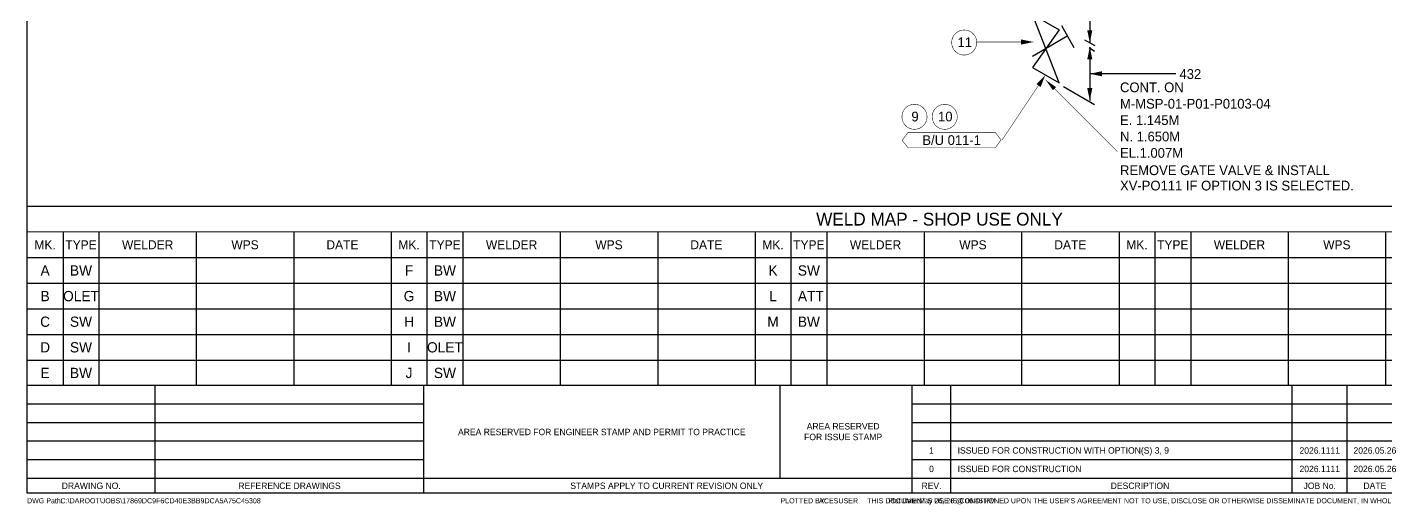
# Model space of a CAD drawing. Extents: x -4 to 431, y -3 to 272.
# Drawn here: x 0 to 265.1, y -2.3 to 91 of the extents above; entities that cross this region are included whole.
import ezdxf
from ezdxf.enums import TextEntityAlignment as Align

# ---------------------------------------------------------------- set-up
doc = ezdxf.new("R2010")
doc.units = 0
doc.header["$LTSCALE"] = 10
doc.layers.get('0').update_dxf_attribs({"lineweight": 0})
for name, color, linetype in [('BOM', 7, 'Continuous'), ('DIMENSION', 2, 'Continuous'), ('INTERNAL', 3, 'Continuous'), ('PIPE', 7, 'Continuous'), ('TEXT2', 40, 'Continuous'), ('Title Block', 255, 'Continuous'), ('TITLE BLOCK-TEXT', 12, 'Continuous')]:
    doc.layers.add(name, color=color, linetype=linetype)
doc.styles.add('framdcn', font='', dxfattribs={"height": 2.5})
doc.styles.add('Scovan Standard', font='', dxfattribs={"height": 2.5})
doc.styles.get("Standard").update_dxf_attribs({"font": ''})
doc.styles.get('framdcn').set_extended_font_data('Franklin Gothic Medium Cond')
doc.styles.get('Scovan Standard').set_extended_font_data('Franklin Gothic Medium Cond')
doc.styles.get('Standard').set_extended_font_data('Franklin Gothic Medium Cond')

# ---------------------------------------------------------------- blocks, each defined once
blk = doc.blocks.new('block1')
at = {"layer": 'TEXT2'}
blk.add_hatch(color=256, dxfattribs=at).paths.add_polyline_path([(0, 0), (2, -1.4), (1.4, -2)])
at = {"layer": 'TEXT2', "linetype": 'ByBlock', "const_width": 0.1, "flags": 128}
blk.add_lwpolyline([(14, -14), (0, 0)], dxfattribs=at)
blk = doc.blocks.new('block2')
at = {"layer": 'TEXT2', "style": 'framdcn'}
for s, p in [('E. 1.145M', (0, 0)), ('N. 1.650M', (0, -3.2)), ('EL.1.007M', (0, -6.4))]:
    blk.add_text(s, height=1.9, dxfattribs=at).set_placement(p)
blk = doc.blocks.new('block3')
at = {"layer": 'TEXT2'}
blk.add_hatch(color=256, dxfattribs=at).paths.add_polyline_path([(0, 0), (-2.4, -0.5), (-2.4, 0.5)])
at = {"layer": 'TEXT2', "linetype": 'ByBlock', "const_width": 0.1, "flags": 128}
blk.add_lwpolyline([(-11, 0), (0, 0)], dxfattribs=at)
blk = doc.blocks.new('block30')
at = {"layer": 'PIPE', "linetype": 'ByBlock', "flags": 128}
for points in [[(-2.6, 11.9), (2.6, 8.9)], [(2.6, -1.5), (-2.6, 11.9)], [(2.6, 8.9), (-2.6, 1.5)], [(3.1, 9.7), (5.5, 5.4)], [(4.3, 7.7), (-2.6, 3.7)], [(-2.6, 1.5), (0, 0)], [(0, 0), (2.6, -1.5)]]:
    blk.add_lwpolyline(points, dxfattribs=at)
at = {"flags": 1}
for tag in ['Tag', 'UCI', 'Pipe Ref', 'Description', 'Key']:
    blk.add_attdef(tag, (0, 0), '', height=1, dxfattribs=at)
blk = doc.blocks.new('tt-sv-iso-db')
at = {"lineweight": 0}
blk.add_line((-421.89, -217.17), (-65.94, -217.17), dxfattribs=at)
for p, q in [((-414.89, -217.17), (-414.89, -247.17)), ((-407.89, -217.17), (-407.89, -247.17)), ((-388.89, -217.17), (-388.89, -247.17)), ((-369.89, -217.17), (-369.89, -247.17)), ((-350.89, -217.17), (-350.89, -247.17)), ((-343.89, -217.17), (-343.89, -247.17)), ((-336.89, -217.17), (-336.89, -247.17)), ((-317.89, -217.17), (-317.89, -247.17)), ((-298.89, -217.17), (-298.89, -247.17)), ((-279.89, -217.17), (-279.89, -247.17)), ((-272.89, -217.17), (-272.89, -247.17)), ((-265.89, -217.17), (-265.89, -247.17)), ((-246.89, -217.17), (-246.89, -247.17)), ((-227.89, -217.17), (-227.89, -247.17)), ((-208.89, -217.17), (-208.89, -247.17)), ((-201.89, -217.17), (-201.89, -247.17)), ((-194.89, -217.17), (-194.89, -247.17)), ((-175.89, -217.17), (-175.89, -247.17)), ((-156.89, -217.17), (-156.89, -247.17)), ((-421.89, -222.17), (-65.94, -222.17)), ((-421.89, -227.17), (-65.94, -227.17)), ((-421.89, -232.17), (-65.94, -232.17)), ((-421.89, -237.17), (-65.94, -237.17)), ((-421.89, -242.17), (-65.94, -242.17))]:
    blk.add_line(p, q)
at = {"color": 255}
blk.add_lwpolyline([(0, -212.17), (-421.89, -212.17)], dxfattribs=at)
at = {"layer": 'BOM', "color": 3, "style": 'framdcn'}
blk.add_text('WELD MAP - SHOP USE ONLY', height=2.5, dxfattribs=at).set_placement((-243.91, -214.67), align=Align.MIDDLE_CENTER)
at = {"layer": 'BOM', "style": 'framdcn'}
for s, p in [('MK.', (-418.39, -219.67)), ('TYPE', (-411.39, -219.67)), ('WELDER', (-398.39, -219.67)), ('WPS', (-379.39, -219.67)), ('DATE', (-360.39, -219.67)), ('MK.', (-347.39, -219.67)), ('TYPE', (-340.39, -219.67)), ('WELDER', (-327.39, -219.67)), ('WPS', (-308.39, -219.67)), ('DATE', (-289.39, -219.67)), ('MK.', (-276.39, -219.67)), ('TYPE', (-269.39, -219.67)), ('WELDER', (-256.39, -219.67)), ('WPS', (-237.39, -219.67)), ('DATE', (-218.39, -219.67)), ('MK.', (-205.39, -219.67)), ('TYPE', (-198.39, -219.67)), ('WELDER', (-185.39, -219.67)), ('WPS', (-166.39, -219.67))]:
    blk.add_text(s, height=1.75, dxfattribs=at).set_placement(p, align=Align.MIDDLE_CENTER)
at = {"layer": 'TITLE BLOCK-TEXT', "color": 210, "style": 'Scovan Standard'}
for tag, p in [('CN', (-57.69, -221.76)), ('MOD_NO', (-41.21, -221.76)), ('INSULATION', (-49.45, -229.02)), ('PAINT', (-16.49, -229.02)), ('LN', (-32.97, -236.28)), ('CLIENTDWGNO', (-32.97, -243.54))]:
    blk.add_attdef(tag, text='', height=2, dxfattribs=at).set_placement(p, align=Align.MIDDLE_CENTER)
at = {"layer": 'TITLE BLOCK-TEXT', "color": 210, "lineweight": 30, "flags": 104}
blk.add_attdef('WPS', text='', height=2, dxfattribs=at).set_placement((-16.43, -221.76), align=Align.MIDDLE_CENTER)
blk = doc.blocks.new('PADX-TBD')
at = {"layer": 'DEFPOINTS', "color": 9}
blk.add_line((293.73, 5.9), (293.73, 42.04), dxfattribs=at)
at = {"layer": 'Title Block', "color": 255}
for p, q in [((0, 0), (0, 536.37)), ((843.77, 42.04), (0, 42.04)), ((154.7, 0), (154.7, 42.04)), ((345.33, 0), (345.33, 42.04)), ((0, 5.9), (574.82, 5.9)), ((843.77, 0), (0, 0))]:
    blk.add_line(p, q, dxfattribs=at)
at = {"layer": 'Title Block', "color": 9}
for p, q in [((50, 0), (50, 42.04)), ((360.35, 0), (360.35, 42.04)), ((493.57, 0), (493.57, 42.04)), ((515.08, 0), (515.08, 42.04)), ((154.7, 34.81), (0, 34.81)), ((574.82, 34.81), (345.33, 34.81)), ((154.7, 27.58), (0, 27.58)), ((574.82, 27.58), (345.33, 27.58)), ((154.7, 20.35), (0, 20.35)), ((574.82, 20.35), (345.33, 20.35)), ((154.7, 13.13), (0, 13.13)), ((574.82, 13.13), (345.33, 13.13))]:
    blk.add_line(p, q, dxfattribs=at)
at = {"layer": 'DEFPOINTS', "color": 9, "style": 'Scovan Standard'}
blk.add_text('AREA RESERVED FOR ENGINEER STAMP AND PERMIT TO PRACTICE', height=2.5, dxfattribs=at).set_placement((224.21, 23.95), align=Align.MIDDLE_CENTER)
at = {"layer": 'DEFPOINTS', "color": 9, "insert": (336.43, 27.42), "char_height": 2.5, "attachment_point": 3, "style": 'Scovan Standard'}
blk.add_mtext_dynamic_manual_height_columns('\\pxqc;AREA RESERVED FOR ISSUE STAMP', width=36.1208, gutter_width=12.5, heights=[0], dxfattribs=at)
at = {"layer": 'TITLE BLOCK-TEXT', "color": 7, "style": 'Scovan Standard'}
for s, p in [('DRAWING NO.', (25, 2.95)), ('REFERENCE DRAWINGS', (102.35, 2.95)), ('REV.', (352.84, 2.95)), ('DESCRIPTION', (434.19, 2.95)), ('JOB No.', (504.32, 2.95)), ('DATE', (525.83, 2.95))]:
    blk.add_text(s, height=2.5, dxfattribs=at).set_placement(p, align=Align.MIDDLE)
blk.add_text('STAMPS APPLY TO CURRENT REVISION ONLY ', height=2.5, dxfattribs=at).set_placement((250.01, 2.95), align=Align.MIDDLE_CENTER)
at = {"layer": 'TITLE BLOCK-TEXT', "color": 12, "style": 'Scovan Standard'}
for s, p in [('DWG Path:', (-0.06, -2.9)), ('PLOTTED BY:', (293.91, -2.9)), ('Plot Date:', (335.98, -2.9))]:
    blk.add_text(s, height=2, dxfattribs=at).set_placement(p, align=Align.MIDDLE_LEFT)
blk.add_text("THIS DOCUMENT'S USE IS CONDITIONED UPON THE USER'S AGREEMENT NOT TO USE, DISCLOSE OR OTHERWISE DISSEMINATE DOCUMENT, IN WHOLE OR IN PART, FOR ANY PURPOSE EXCEPT AS SPECIFICALLY INTENDED BY SCOVAN INC. ANY PRINTED VERSION OF THIS DOCUMENT IS A COPY AND IS NOT A REPRESENTATION OF THE ORIGINALLY AUTHENTICATED DOCUMENT.", height=2, dxfattribs=at).set_placement((843.77, -2.9), align=Align.MIDDLE_RIGHT)
at = {"layer": 'TITLE BLOCK-TEXT', "color": 12, "style": 'Scovan Standard', "flags": 8}
for tag, p in [('REF_5', (25, 38.42)), ('REV_5', (352.84, 38.42)), ('PROJECT5', (504.32, 38.42)), ('DATE5', (525.83, 38.42)), ('BY5', (542.96, 38.42)), ('CHK5', (555.71, 38.42)), ('PE5', (568.45, 38.42)), ('REF_4', (25, 31.19)), ('REV_4', (352.84, 31.19)), ('PROJECT4', (504.32, 31.19)), ('DATE4', (525.83, 31.19)), ('BY4', (542.96, 31.19)), ('CHK4', (555.71, 31.19)), ('PE4', (568.45, 31.19)), ('REF_3', (25, 23.97)), ('REV_3', (352.84, 23.97)), ('PROJECT3', (504.32, 23.97)), ('DATE3', (525.83, 23.97)), ('BY3', (542.96, 23.97)), ('CHK3', (555.71, 23.97)), ('PE3', (568.45, 23.97)), ('REF_2', (25, 16.74)), ('REV_2', (352.84, 16.74)), ('PROJECT2', (504.32, 16.74)), ('DATE2', (525.83, 16.74)), ('BY2', (542.96, 16.74)), ('CHK2', (555.71, 16.74)), ('PE2', (568.45, 16.74)), ('REF_1', (25, 9.51)), ('REV_1', (352.84, 9.51)), ('PROJECT1', (504.32, 9.51)), ('DATE1', (525.83, 9.51)), ('BY1', (542.96, 9.51)), ('CHK1', (555.71, 9.51)), ('PE1', (568.45, 9.51))]:
    blk.add_attdef(tag, text='', height=2.5, dxfattribs=at).set_placement(p, align=Align.MIDDLE_CENTER)
for tag, height, p in [('REF_5_DESC', 2.5, (52.27, 38.42)), ('REV_5_DESC', 2.5, (363.04, 38.42)), ('REF_4_DESC', 2.5, (52.27, 31.19)), ('REV_4_DESC', 2.5, (363.04, 31.19)), ('REF_3_DESC', 2.5, (52.27, 23.97)), ('REV_3_DESC', 2.5, (363.04, 23.97)), ('REF_2_DESC', 2.5, (52.27, 16.74)), ('REV_2_DESC', 2.5, (363.04, 16.74)), ('REF_1_DESC', 2.5, (52.27, 9.51)), ('REV_1_DESC', 2.5, (363.04, 9.51)), ('PATH', 2, (13, -2.9)), ('USER_PLOTTED', 2, (309, -2.9)), ('PLOT_DATE', 2, (348, -2.9))]:
    blk.add_attdef(tag, text='', height=height, dxfattribs=at).set_placement(p, align=Align.MIDDLE_LEFT)
at = {"layer": 'TITLE BLOCK-TEXT', "color": 12, "style": 'Scovan Standard'}
for tag, p in [('TITLE1', (747.45, 37.28)), ('LSD', (747.45, 31.28)), ('TITLE2', (747.45, 25.28)), ('TITLE3', (747.45, 19.28)), ('CLIENTDRAWINGNO', (686.57, 5.99)), ('RN', (838.5, 5.99))]:
    blk.add_attdef(tag, text='', height=4, dxfattribs=at).set_placement(p, align=Align.MIDDLE_CENTER)
at = {"layer": 'TITLE BLOCK-TEXT', "color": 210, "style": 'Scovan Standard', "flags": 8}
blk.add_attdef('DWGNO', text='', height=4, dxfattribs=at).set_placement((777.51, 5.99), align=Align.MIDDLE_CENTER)

msp = doc.modelspace()

# ---------------------------------------------------------------- hatches: boundary and pattern name
at = {"layer": 'DIMENSION'}
for points in [[(207.3, 88), (206.8, 90.4), (207.8, 90.4)], [(207.3, 87.1), (207.8, 84.7), (206.8, 84.7)], [(207.3, 81.9), (209.7, 82.4), (209.7, 81.4)], [(207.3, 76.7), (206.8, 79.1), (207.8, 79.1)]]:
    msp.add_hatch(color=256, dxfattribs=at).paths.add_polyline_path(points)
at = {"layer": 'INTERNAL'}
msp.add_hatch(color=256, dxfattribs=at).paths.add_polyline_path([(198.6, 81.6), (197.7, 79.3), (196.9, 79.9)])

# ---------------------------------------------------------------- linework, layer by layer
at = {"layer": 'DIMENSION', "linetype": 'ByBlock', "flags": 128}
for points in [[(207.3, 126.5), (207.3, 88)], [(206.3, 88.5), (208.3, 87.4)], [(207.2, 87), (208.2, 86.3)], [(207.3, 87.1), (207.3, 76.7)], [(224.1, 81.9), (207.3, 81.9)], [(202.2, 79.4), (208.2, 75.9)]]:
    msp.add_lwpolyline(points, dxfattribs=at)
at = {"layer": 'INTERNAL', "linetype": 'ByBlock', "const_width": 0.1, "flags": 128}
msp.add_lwpolyline([(190.2, 69), (198.6, 81.6)], dxfattribs=at)
msp.add_lwpolyline([(171.8, 67.5), (170.7, 68.9), (171.8, 70.4), (188.9, 70.4), (190, 69), (188.9, 67.5)], close=True, dxfattribs=at)
at = {"layer": 'TEXT2', "linetype": 'ByBlock', "const_width": 0.1, "flags": 128}
for points in [[(185.21, 87.57), (185.1, 87.16), (184.92, 86.78), (184.68, 86.43), (184.37, 86.12), (184.03, 85.88), (183.64, 85.7), (183.23, 85.59), (182.8, 85.55), (182.37, 85.59), (181.96, 85.7), (181.57, 85.88), (181.23, 86.12), (180.92, 86.43), (180.68, 86.78), (180.5, 87.16), (180.39, 87.57), (180.35, 88), (180.39, 88.43), (180.5, 88.84), (180.68, 89.23), (180.92, 89.57), (181.23, 89.88), (181.57, 90.12), (181.96, 90.3), (182.37, 90.41), (182.8, 90.45), (183.23, 90.41), (183.64, 90.3), (184.03, 90.12), (184.37, 89.88), (184.68, 89.57), (184.92, 89.23), (185.1, 88.84), (185.21, 88.43), (185.25, 88)], [(175.51, 73.07), (175.4, 72.66), (175.22, 72.28), (174.98, 71.93), (174.67, 71.62), (174.32, 71.38), (173.94, 71.2), (173.53, 71.09), (173.1, 71.05), (172.67, 71.09), (172.26, 71.2), (171.88, 71.38), (171.53, 71.62), (171.22, 71.93), (170.98, 72.28), (170.8, 72.66), (170.69, 73.07), (170.65, 73.5), (170.69, 73.93), (170.8, 74.34), (170.98, 74.73), (171.22, 75.07), (171.53, 75.38), (171.88, 75.62), (172.26, 75.8), (172.67, 75.91), (173.1, 75.95), (173.53, 75.91), (173.94, 75.8), (174.32, 75.62), (174.67, 75.38), (174.98, 75.07), (175.22, 74.73), (175.4, 74.34), (175.51, 73.93), (175.55, 73.5)], [(181.41, 73.07), (181.3, 72.66), (181.12, 72.28), (180.88, 71.93), (180.57, 71.62), (180.22, 71.38), (179.84, 71.2), (179.43, 71.09), (179, 71.05), (178.57, 71.09), (178.16, 71.2), (177.78, 71.38), (177.43, 71.62), (177.12, 71.93), (176.88, 72.28), (176.7, 72.66), (176.59, 73.07), (176.55, 73.5), (176.59, 73.93), (176.7, 74.34), (176.88, 74.73), (177.12, 75.07), (177.43, 75.38), (177.78, 75.62), (178.16, 75.8), (178.57, 75.91), (179, 75.95), (179.43, 75.91), (179.84, 75.8), (180.22, 75.62), (180.57, 75.38), (180.88, 75.07), (181.12, 74.73), (181.3, 74.34), (181.41, 73.93), (181.45, 73.5)]]:
    msp.add_lwpolyline(points, close=True, dxfattribs=at)

# ---------------------------------------------------------------- block references
ref = msp.add_blockref('PADX-TBD', (0, 0), dxfattribs=dict(xscale=0.5, yscale=0.5, zscale=0.5))
ref.add_attrib('REV_1', '0', dxfattribs={"layer": 'TITLE BLOCK-TEXT', "color": 12, "height": 1.25, "style": 'Scovan Standard'}).set_placement((176.42, 4.76), align=Align.MIDDLE_CENTER)
ref.add_attrib('REV_1_DESC', 'ISSUED FOR CONSTRUCTION', dxfattribs={"layer": 'TITLE BLOCK-TEXT', "color": 12, "height": 1.25, "style": 'Scovan Standard'}).set_placement((181.52, 4.76), align=Align.MIDDLE_LEFT)
ref.add_attrib('PROJECT1', '2026.1111', dxfattribs={"layer": 'TITLE BLOCK-TEXT', "color": 12, "height": 1.25, "style": 'Scovan Standard'}).set_placement((252.16, 4.76), align=Align.MIDDLE_CENTER)
ref.add_attrib('DATE1', '2026.05.26', dxfattribs={"layer": 'TITLE BLOCK-TEXT', "color": 12, "height": 1.25, "style": 'Scovan Standard'}).set_placement((262.92, 4.76), align=Align.MIDDLE_CENTER)
ref.add_attrib('REV_2', '1', dxfattribs={"layer": 'TITLE BLOCK-TEXT', "color": 12, "height": 1.25, "style": 'Scovan Standard'}).set_placement((176.42, 8.37), align=Align.MIDDLE_CENTER)
ref.add_attrib('REV_2_DESC', 'ISSUED FOR CONSTRUCTION WITH OPTION(S) 3, 9', dxfattribs={"layer": 'TITLE BLOCK-TEXT', "color": 12, "height": 1.25, "style": 'Scovan Standard'}).set_placement((181.52, 8.37), align=Align.MIDDLE_LEFT)
ref.add_attrib('PROJECT2', '2026.1111', dxfattribs={"layer": 'TITLE BLOCK-TEXT', "color": 12, "height": 1.25, "style": 'Scovan Standard'}).set_placement((252.16, 8.37), align=Align.MIDDLE_CENTER)
ref.add_attrib('DATE2', '2026.05.26', dxfattribs={"layer": 'TITLE BLOCK-TEXT', "color": 12, "height": 1.25, "style": 'Scovan Standard'}).set_placement((262.92, 8.37), align=Align.MIDDLE_CENTER)
ref.add_attrib('PATH', 'C:\\DAROOT\\JOBS\\17869DC9F6CD40E3BB9DCA5A75C45308', dxfattribs={"layer": 'TITLE BLOCK-TEXT', "color": 12, "height": 1, "style": 'Scovan Standard'}).set_placement((6.5, -1.45), align=Align.MIDDLE_LEFT)
ref.add_attrib('USER_PLOTTED', 'ACESUSER', dxfattribs={"layer": 'TITLE BLOCK-TEXT', "color": 12, "height": 1, "style": 'Scovan Standard'}).set_placement((154.5, -1.45), align=Align.MIDDLE_LEFT)
ref.add_attrib('PLOT_DATE', 'May 26, 26 @ 06:45 PM', dxfattribs={"layer": 'TITLE BLOCK-TEXT', "color": 12, "height": 1, "style": 'Scovan Standard'}).set_placement((174, -1.45), align=Align.MIDDLE_LEFT)
at = {"layer": 'BOM'}
msp.add_blockref('tt-sv-iso-db', (421.89, 268.19), dxfattribs=at)
at = {"layer": 'PIPE'}
msp.add_blockref('block30', (198.7, 81.6), dxfattribs=at)
at = {"layer": 'TEXT2'}
for name, p in [('block3', (196.3, 88.1)), ('block1', (198.7, 80.7)), ('block2', (213.2, 71.9))]:
    msp.add_blockref(name, p, dxfattribs=at)

# ---------------------------------------------------------------- texts
at = {"style": 'framdcn'}
msp.add_text('ATT', height=2, dxfattribs=at).set_placement((152.88, 37.5), align=Align.CENTER)
at = {"layer": 'BOM', "color": 0, "style": 'framdcn'}
for s, p in [('A', (3.5, 42.5)), ('BW', (10.5, 42.5)), ('F', (74.5, 42.5)), ('BW', (81.5, 42.5)), ('K', (145.5, 42.5)), ('SW', (152.5, 42.5)), ('B', (3.5, 37.5)), ('OLET', (10.5, 37.5)), ('G', (74.5, 37.5)), ('BW', (81.5, 37.5)), ('L', (145.5, 37.5)), ('C', (3.5, 32.5)), ('SW', (10.5, 32.5)), ('H', (74.5, 32.5)), ('BW', (81.5, 32.5)), ('M', (145.5, 32.5)), ('BW', (152.5, 32.5)), ('D', (3.5, 27.5)), ('SW', (10.5, 27.5)), ('I', (74.5, 27.5)), ('OLET', (81.5, 27.5)), ('E', (3.5, 22.5)), ('BW', (10.5, 22.5)), ('J', (74.5, 22.5)), ('SW', (81.5, 22.5))]:
    msp.add_text(s, height=2, dxfattribs=at).set_placement(p, align=Align.CENTER)
at = {"layer": 'DIMENSION', "style": 'framdcn'}
msp.add_text('432', height=1.9, dxfattribs=at).set_placement((224.8, 80.9))
at = {"layer": 'INTERNAL', "style": 'framdcn'}
msp.add_text('B/U 011-1', height=1.9, dxfattribs=at).set_placement((180.35, 68.95), align=Align.MIDDLE_CENTER)
at = {"layer": 'TEXT2', "style": 'framdcn'}
for s, p in [('11', (181.5, 87.1)), ('CONT. ON', (213.2, 78.3)), ('M-MSP-01-P01-P0103-04', (213.2, 75.1)), ('9', (172.5, 72.6)), ('10', (177.7, 72.6)), ('REMOVE GATE VALVE & INSTALL ', (213.2, 62.12)), ('XV-PO111 IF OPTION 3 IS SELECTED. ', (213.2, 59.12))]:
    msp.add_text(s, height=1.9, dxfattribs=at).set_placement(p)

doc.saveas('drawing.dxf')
